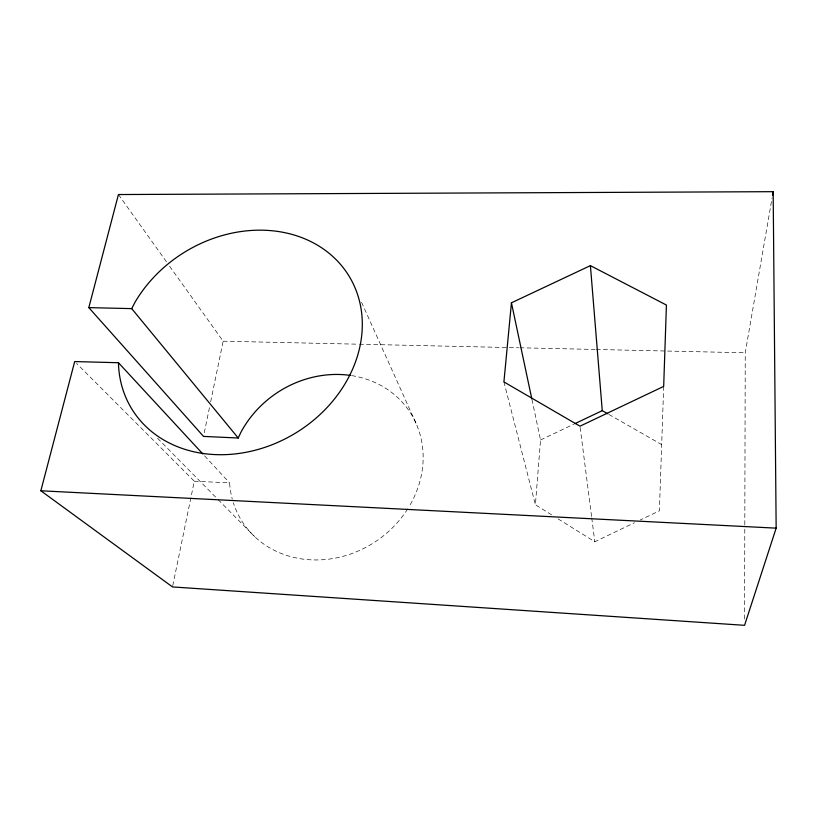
<?xml version="1.0" encoding="UTF-8"?>
<svg xmlns="http://www.w3.org/2000/svg" width="817" height="817" viewBox="0 0 817 817"><rect width="100%" height="100%" fill="white"/><g stroke="black" fill="none" stroke-linecap="round" stroke-linejoin="round"><path stroke-width="0.61" stroke-dasharray="4.08 3.06" d="M744.573 618.949L744.808 525.985M744.808 524.708L745.247 352.781L772.085 197.928M663.68 386.41L659.39 510.829L640.13 520.051M551.608 514.853L535.401 504.763L540.537 439.985L531.806 398.829M172.765 585.687L194.293 481.203L76.492 363.361M204.291 432.704L209.642 406.733M210.663 401.79L223.153 341.2L167.842 263.738M558.082 518.887L594.817 541.742L634.472 522.757M540.537 439.985L573.687 424.237M223.153 341.2L358.132 344.192M359.409 344.223L518.581 347.756M519.857 347.776L594.98 349.451M596.257 349.472L745.247 352.781M194.293 481.203L229.587 482.878A100.154 89.216 -33.9 0 0 232.273 499.116M608.859 414.423L661.637 444.56M157.538 438.249L217.24 498.727M218.129 499.626L254.669 536.636M204.597 455.866L229.587 482.878M118.434 194.538L167.107 262.706M361.543 302.29L416.844 425.187M503.915 381.927L535.401 504.763M580.152 427.444L591.6 516.63M591.753 517.886L594.817 541.742M351.647 375.606A100.154 89.216 -33.9 0 1 408.98 506.795M407.663 508.94A100.154 89.216 -33.9 0 1 312.411 559.9A100.154 89.216 -33.9 0 1 233.335 502.751"/><path stroke-width="1.23" d="M511.442 302.811L503.915 381.927L579.999 426.188L663.68 386.41L666.427 305.058L590.405 265.627L511.442 302.811L531.806 398.829M772.514 195.426L773.168 191.678L118.434 194.538L88.818 307.621L203.525 436.411L238.237 438.014L240.698 432.714A100.154 89.216 -33.9 0 1 350.524 375.432M773.168 191.678L776.15 528.15L744.563 625.322L172.499 586.933L40.85 490.782L74.694 361.563L118.455 362.728A127.329 106.118 -31.4 0 0 283.417 439.74A127.329 106.118 -31.4 0 0 333.469 257.089A127.329 106.118 -31.4 0 0 135.04 302.208L131.7 308.622L88.818 307.621M574.831 423.686L602.262 410.655L607.756 413.8M40.85 490.782L776.15 528.15M118.455 362.728L202.882 454.007M131.7 308.622L238.237 438.014M590.405 265.627L602.262 410.655"/></g></svg>
